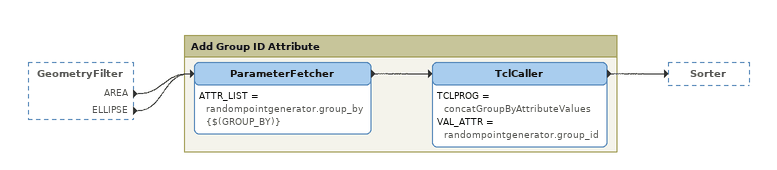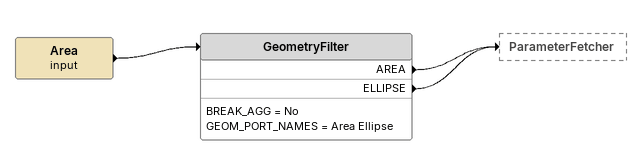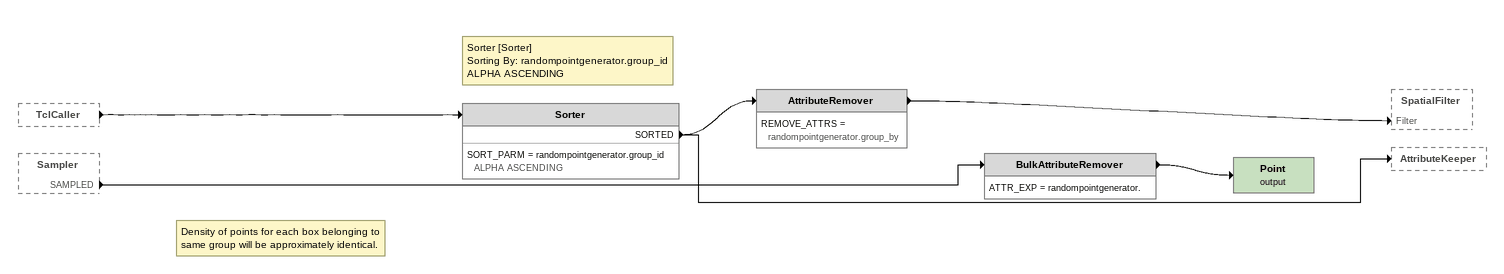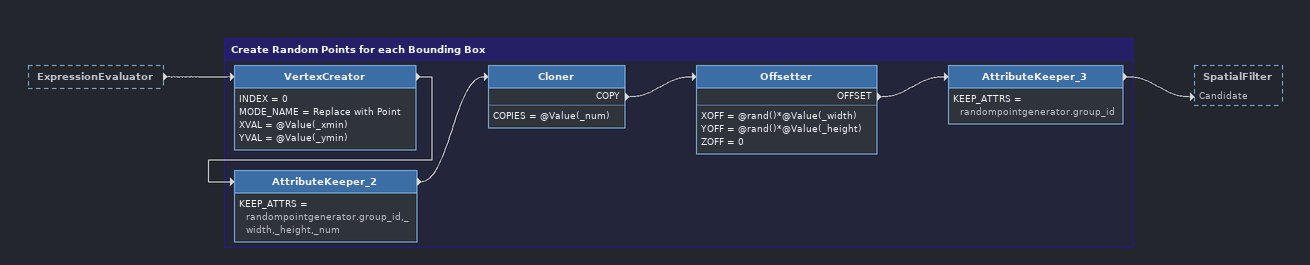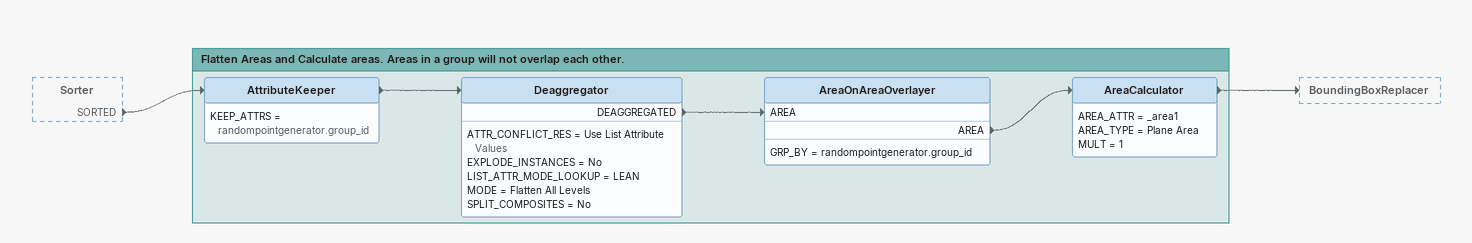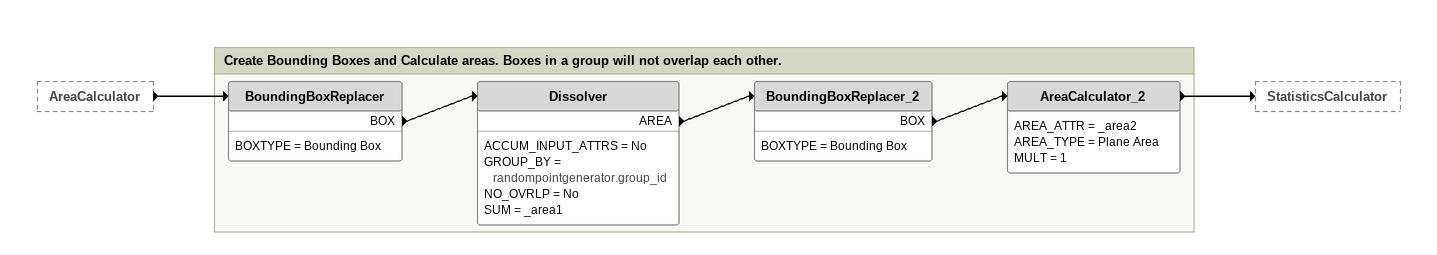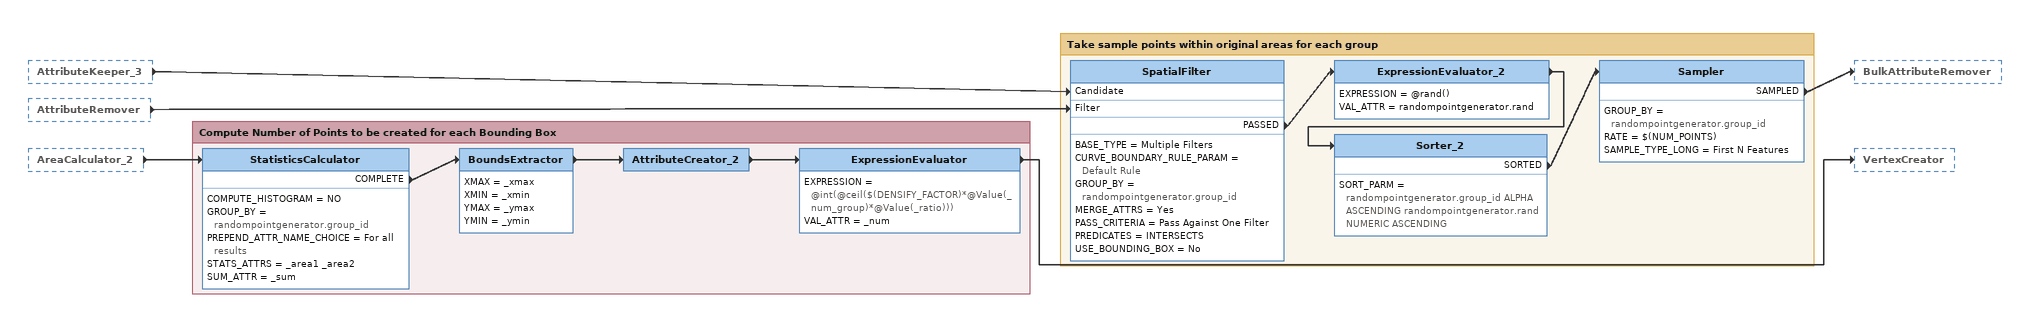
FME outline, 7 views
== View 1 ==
GeometryFilter [outside]
    AREA -> ParameterFetcher
    ELLIPSE -> ParameterFetcher

Bookmark: Add Group ID Attribute
ParameterFetcher
    ATTR_LIST = randompointgenerator.group_by {$(GROUP_BY)}
    -> TclCaller
TclCaller
    TCLPROG = concatGroupByAttributeValues
    VAL_ATTR = randompointgenerator.group_id
    -> Sorter

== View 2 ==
Area (input)
    -> GeometryFilter
GeometryFilter
    BREAK_AGG = No
    GEOM_PORT_NAMES = Area Ellipse
    AREA -> ParameterFetcher
    ELLIPSE -> ParameterFetcher

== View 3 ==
TclCaller [outside]
    -> Sorter
Sampler [outside]
    SAMPLED -> BulkAttributeRemover
Note: Density of points for each box belonging to same group will be approximately identical.
Note: Sorter [Sorter] / Sorting By: randompointgenerator.group_id ALPHA ASCENDING
Sorter
    SORT_PARM = randompointgenerator.group_id ALPHA ASCENDING
    SORTED -> AttributeKeeper
    SORTED -> AttributeRemover
AttributeRemover
    REMOVE_ATTRS = randompointgenerator.group_by
    -> SpatialFilter [Filter]
BulkAttributeRemover
    ATTR_EXP = randompointgenerator.
    -> Point (output)
Point (output)

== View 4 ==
ExpressionEvaluator [outside]
    -> VertexCreator

Bookmark: Create Random Points for each Bounding Box
VertexCreator
    INDEX = 0
    MODE_NAME = Replace with Point
    XVAL = @Value(_xmin)
    YVAL = @Value(_ymin)
    -> AttributeKeeper_2
AttributeKeeper_2
    KEEP_ATTRS = randompointgenerator.group_id,_width,_height,_num
    -> Cloner
Cloner
    COPIES = @Value(_num)
    COPY -> Offsetter
Offsetter
    XOFF = @rand()*@Value(_width)
    YOFF = @rand()*@Value(_height)
    ZOFF = 0
    OFFSET -> AttributeKeeper_3
AttributeKeeper_3
    KEEP_ATTRS = randompointgenerator.group_id
    -> SpatialFilter [Candidate]

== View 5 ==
Sorter [outside]
    SORTED -> AttributeKeeper

Bookmark: Flatten Areas and Calculate areas. Areas in a group will not overlap each other.
AttributeKeeper
    KEEP_ATTRS = randompointgenerator.group_id
    -> Deaggregator
Deaggregator
    ATTR_CONFLICT_RES = Use List Attribute Values
    EXPLODE_INSTANCES = No
    LIST_ATTR_MODE_LOOKUP = LEAN
    MODE = Flatten All Levels
    SPLIT_COMPOSITES = No
    DEAGGREGATED -> AreaOnAreaOverlayer [AREA]
AreaOnAreaOverlayer
    GRP_BY = randompointgenerator.group_id
    AREA -> AreaCalculator
AreaCalculator
    AREA_ATTR = _area1
    AREA_TYPE = Plane Area
    MULT = 1
    -> BoundingBoxReplacer

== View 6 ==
AreaCalculator [outside]
    -> BoundingBoxReplacer

Bookmark: Create Bounding Boxes and Calculate areas. Boxes in a group will not overlap each other.
BoundingBoxReplacer
    BOXTYPE = Bounding Box
    BOX -> Dissolver
Dissolver
    ACCUM_INPUT_ATTRS = No
    GROUP_BY = randompointgenerator.group_id
    NO_OVRLP = No
    SUM = _area1
    AREA -> BoundingBoxReplacer_2
BoundingBoxReplacer_2
    BOXTYPE = Bounding Box
    BOX -> AreaCalculator_2
AreaCalculator_2
    AREA_ATTR = _area2
    AREA_TYPE = Plane Area
    MULT = 1
    -> StatisticsCalculator

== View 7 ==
AttributeKeeper_3 [outside]
    -> SpatialFilter [Candidate]
AttributeRemover [outside]
    -> SpatialFilter [Filter]
AreaCalculator_2 [outside]
    -> StatisticsCalculator

Bookmark: Compute Number of Points to be created for each Bounding Box
StatisticsCalculator
    COMPUTE_HISTOGRAM = NO
    GROUP_BY = randompointgenerator.group_id
    PREPEND_ATTR_NAME_CHOICE = For all results
    STATS_ATTRS = _area1 _area2
    SUM_ATTR = _sum
    COMPLETE -> BoundsExtractor
BoundsExtractor
    XMAX = _xmax
    XMIN = _xmin
    YMAX = _ymax
    YMIN = _ymin
    -> AttributeCreator_2
AttributeCreator_2
    -> ExpressionEvaluator
ExpressionEvaluator
    EXPRESSION = @int(@ceil($(DENSIFY_FACTOR)*@Value(_num_group)*@Value(_ratio)))
    VAL_ATTR = _num
    -> VertexCreator

Bookmark: Take sample points within original areas for each group
SpatialFilter
    BASE_TYPE = Multiple Filters
    CURVE_BOUNDARY_RULE_PARAM = Default Rule
    GROUP_BY = randompointgenerator.group_id
    MERGE_ATTRS = Yes
    PASS_CRITERIA = Pass Against One Filter
    PREDICATES = INTERSECTS
    USE_BOUNDING_BOX = No
    PASSED -> ExpressionEvaluator_2
ExpressionEvaluator_2
    EXPRESSION = @rand()
    VAL_ATTR = randompointgenerator.rand
    -> Sorter_2
Sorter_2
    SORT_PARM = randompointgenerator.group_id ALPHA ASCENDING randompointgenerator.rand NUMERIC ASCENDING
    SORTED -> Sampler
Sampler
    GROUP_BY = randompointgenerator.group_id
    RATE = $(NUM_POINTS)
    SAMPLE_TYPE_LONG = First N Features
    SAMPLED -> BulkAttributeRemover
